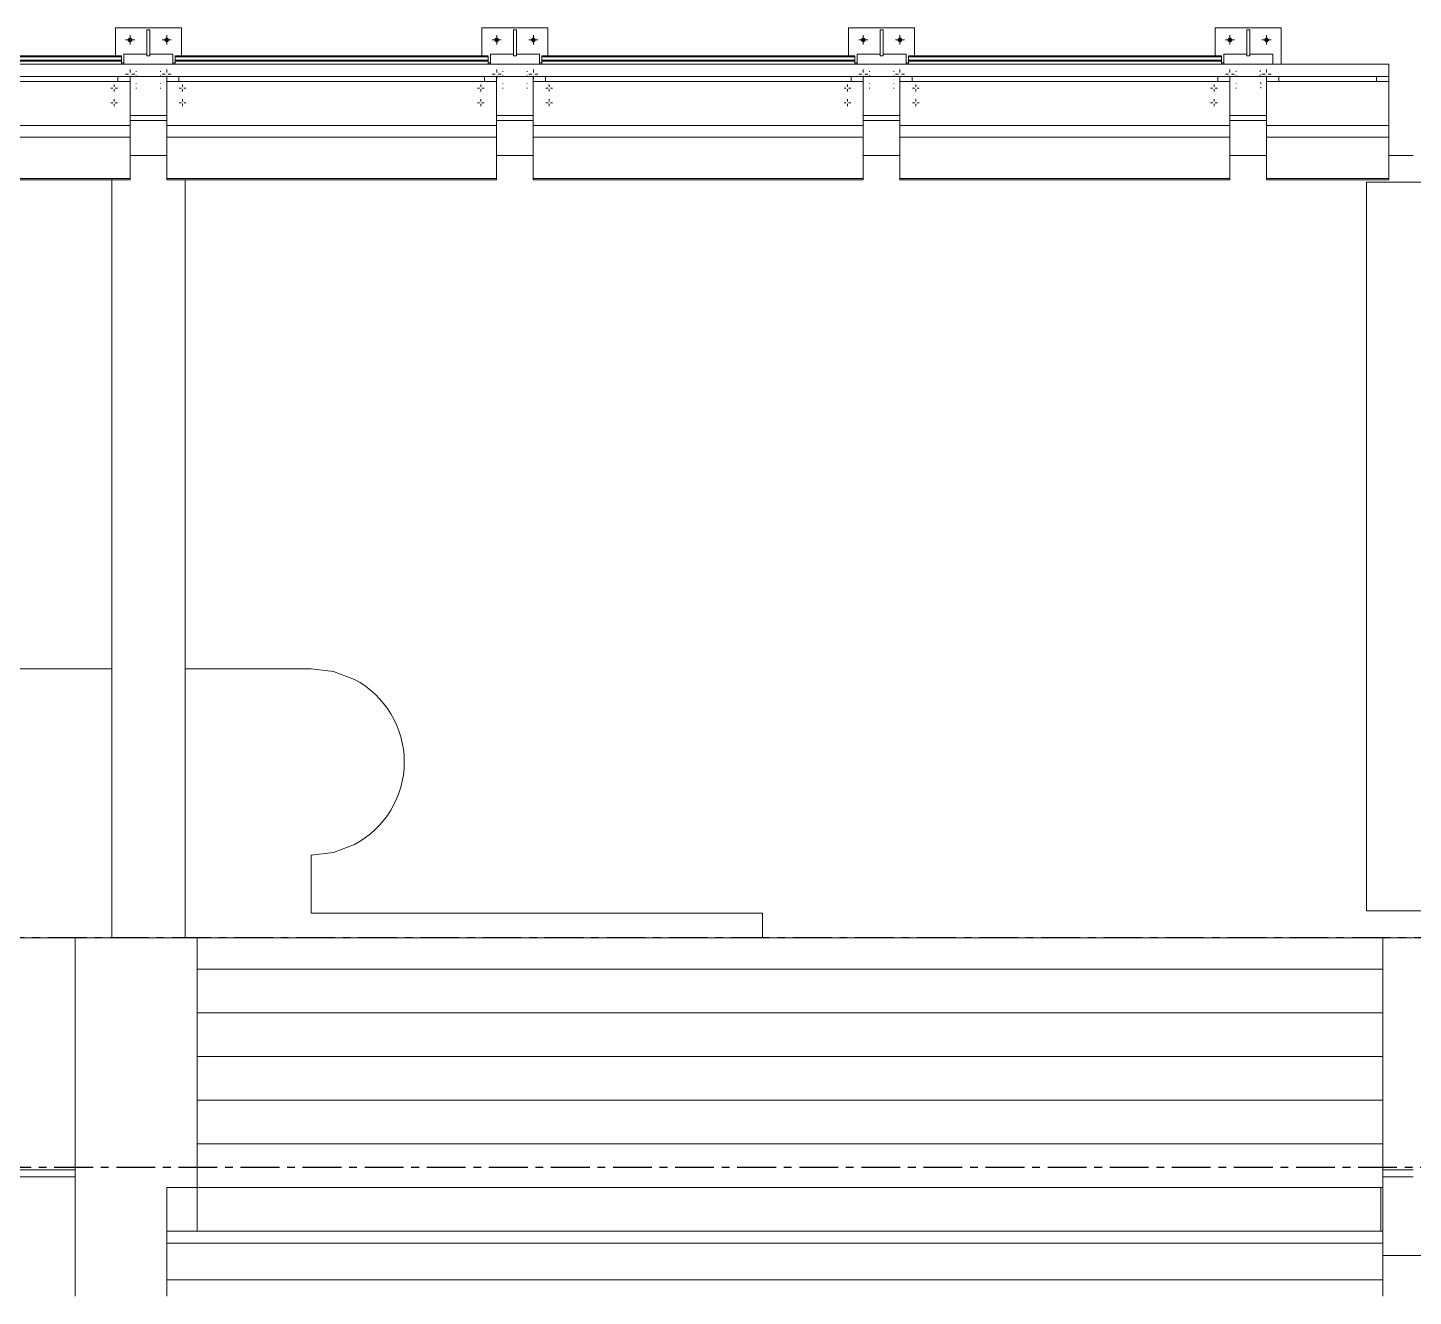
# Model space of a CAD drawing. Header units: millimetres. Extents: x 3774 to 718460, y -768339 to 192544.
# Drawn here: x 413980 to 419649, y -643494 to -638305 of the extents above; entities that cross this region are included whole.
import ezdxf

# ---------------------------------------------------------------- set-up
doc = ezdxf.new("R2010")
doc.units = ezdxf.units.MM
for name, pattern in [('CENTER', [50.8, 31.75, -6.35, 6.35, -6.35]), ('XKITLINE00', [0]), ('XKITLINE02', [4, 2, -2])]:
    doc.linetypes.add(name, pattern=pattern)
doc.layers.add('Bolt', color=7, linetype='Continuous', lineweight=0)
doc.layers.add('Part', color=7, linetype='Continuous', lineweight=0)

# ---------------------------------------------------------------- blocks, each defined once
blk = doc.blocks.new('*A6153497')
at = {"layer": 'Part', "color": 7, "linetype": 'XKITLINE00', "lineweight": 0}
for p, q in [((2274.539938, -148.540835), (2272.889458, -148.801645)), ((2274.539938, -148.540835), (2276.208618, -148.453581)), ((2276.208618, -148.453581), (2286.369525, -148.453581)), ((2288.769525, -148.453581), (2292.897454, -148.453581)), ((2292.897454, -148.453581), (2293.626889, -148.542149)), ((2294.313931, -148.802709), (2293.626889, -148.542149)), ((2272.889458, -148.801645), (2271.275179, -149.233164)), ((2271.275179, -149.233164), (2269.714708, -149.830688)), ((2268.225063, -150.587698), (2269.714708, -149.830688)), ((2264.769525, -152.582808), (2268.225063, -150.587698)), ((2256.679932, -157.253462), (2262.369525, -153.968485)), ((2292.897454, -154.549581), (2293.626889, -154.461012)), ((2292.897985, -156.454483), (2292.897454, -154.549581)), ((2293.626889, -154.461012), (2294.313931, -154.200452)), ((2307.665969, -156.453475), (2292.897985, -156.454483)), ((2307.665969, -157.253462), (2307.665969, -156.453475))]:
    blk.add_line(p, q, dxfattribs=at)
blk.add_arc((2292.897458, -151.501581), 3.048, 297.692252, 62.307748, dxfattribs=at)
blk = doc.blocks.new('*A6163498')
at = {"layer": 'Part', "color": 7, "linetype": 'XKITLINE00', "lineweight": 0}
for p, q in [((2179.680579, -157.253462), (2285.169525, -157.253462)), ((2327.969525, -157.253462), (2328.969518, -157.253462)), ((2327.969525, -167.653462), (2331.369513, -167.653462))]:
    blk.add_line(p, q, dxfattribs=at)
blk = doc.blocks.new('*A6173499')
at = {"layer": 'Part', "color": 7, "linetype": 'XKITLINE00', "lineweight": 0}
for p, q in [((2280.409525, -166.453462), (2280.409525, -164.853462)), ((2280.409525, -164.853462), (2285.169525, -164.853462)), ((2327.969525, -164.853462), (2328.969526, -164.853462)), ((2280.409525, -165.077462), (2285.169525, -165.077462)), ((2328.969526, -165.077462), (2327.969525, -165.077462))]:
    blk.add_line(p, q, dxfattribs=at)
blk = doc.blocks.new('*A6363518')
at = {"layer": 'Part', "color": 7, "linetype": 'XKITLINE00', "lineweight": 0}
for p, q in [((2328.169484, -128.668902), (2192.969406, -128.668902)), ((2328.169484, -128.668902), (2328.169484, -129.068902)), ((2328.169484, -129.068902), (2192.969406, -129.068902))]:
    blk.add_line(p, q, dxfattribs=at)
blk = doc.blocks.new('*A6373519')
at = {"layer": 'Part', "color": 7, "linetype": 'XKITLINE00', "lineweight": 0}
for p, q in [((2286.969484, -131.653462), (2288.169484, -131.653462)), ((2298.969484, -131.653462), (2300.169484, -131.653462)), ((2310.969484, -131.653462), (2312.169484, -131.653462)), ((2322.969484, -131.653462), (2324.169484, -131.653462)), ((2328.169484, -131.653462), (2328.969518, -131.653462))]:
    blk.add_line(p, q, dxfattribs=at)
blk = doc.blocks.new('*A6393521')
at = {"layer": 'Part', "color": 7, "linetype": 'XKITLINE00', "lineweight": 0}
for p, q in [((2276.169484, -131.053462), (2276.169484, -129.233462)), ((2286.969484, -129.233462), (2276.169484, -129.233462)), ((2286.969484, -132.405462), (2286.969484, -129.233462)), ((2276.169484, -130.67527), (2286.969484, -130.67527)), ((2276.169484, -131.053462), (2276.169484, -132.453462)), ((2286.969484, -131.053462), (2276.169484, -131.053462)), ((2276.169484, -132.405462), (2286.969484, -132.405462)), ((2286.969484, -132.405462), (2286.969484, -132.453462)), ((2286.969484, -132.453462), (2276.169484, -132.453462))]:
    blk.add_line(p, q, dxfattribs=at)
blk = doc.blocks.new('*A6413523')
at = {"layer": 'Part', "color": 7, "linetype": 'XKITLINE00', "lineweight": 0}
for p, q in [((2276.36952, -128.619931), (2276.44952, -128.619931)), ((2276.36952, -128.622652), (2276.44952, -128.622652)), ((2276.44952, -128.391525), (2276.44952, -128.535285)), ((2276.44952, -128.391525), (2286.68952, -128.391525)), ((2276.44952, -128.422926), (2286.68952, -128.422926)), ((2286.68952, -128.391525), (2286.68952, -128.535285)), ((2286.68952, -128.619931), (2286.76952, -128.619931)), ((2286.68952, -128.622652), (2286.76952, -128.622652))]:
    blk.add_line(p, q, dxfattribs=at)
blk = doc.blocks.new('*A6423524')
at = {"layer": 'Part', "color": 7, "linetype": 'XKITLINE00', "lineweight": 0}
for p, q in [((2276.44952, -128.668902), (2276.44952, -128.535285)), ((2276.44952, -128.535285), (2286.68952, -128.535285)), ((2276.44952, -128.566686), (2286.68952, -128.566686)), ((2286.68952, -128.535285), (2286.68952, -128.668902))]:
    blk.add_line(p, q, dxfattribs=at)
blk = doc.blocks.new('*A6463528')
at = {"layer": 'Part', "color": 7, "linetype": 'XKITLINE00', "lineweight": 0}
for p, q in [((2286.569484, -129.068902), (2276.569406, -129.068902)), ((2276.569406, -129.068902), (2276.569406, -129.233462)), ((2286.569484, -129.233462), (2286.569484, -129.068902))]:
    blk.add_line(p, q, dxfattribs=at)
blk = doc.blocks.new('*A13414223')
at = {"layer": 'Part', "color": 7, "linetype": 'XKITLINE00', "lineweight": 0}
for p, q in [((2298.76952, -128.344459), (2299.52152, -128.344459)), ((2298.76952, -128.668902), (2298.76952, -128.344459)), ((2299.61752, -128.344459), (2300.36952, -128.344459)), ((2300.36952, -128.668902), (2300.36952, -128.344459))]:
    blk.add_line(p, q, dxfattribs=at)
blk = doc.blocks.new('*A13424224')
at = {"layer": 'Part', "color": 7, "linetype": 'XKITLINE00', "lineweight": 0}
for p, q in [((2300.169484, -131.053462), (2300.169484, -129.233462)), ((2310.969484, -129.233462), (2300.169484, -129.233462)), ((2310.969484, -132.405462), (2310.969484, -129.233462)), ((2300.169484, -130.67527), (2310.969484, -130.67527)), ((2300.169484, -131.053462), (2300.169484, -132.453462)), ((2310.969484, -131.053462), (2300.169484, -131.053462)), ((2300.169484, -132.405462), (2310.969484, -132.405462)), ((2310.969484, -132.405462), (2310.969484, -132.453462)), ((2310.969484, -132.453462), (2300.169484, -132.453462))]:
    blk.add_line(p, q, dxfattribs=at)
blk = doc.blocks.new('*A13434225')
at = {"layer": 'Part', "color": 7, "linetype": 'XKITLINE00', "lineweight": 0}
for p, q in [((2288.169484, -131.053462), (2288.169484, -129.233462)), ((2298.969484, -129.233462), (2288.169484, -129.233462)), ((2298.969484, -132.405462), (2298.969484, -129.233462)), ((2288.169484, -130.67527), (2298.969484, -130.67527)), ((2288.169484, -131.053462), (2288.169484, -132.453462)), ((2298.969484, -131.053462), (2288.169484, -131.053462)), ((2288.169484, -132.405462), (2298.969484, -132.405462)), ((2298.969484, -132.405462), (2298.969484, -132.453462)), ((2298.969484, -132.453462), (2288.169484, -132.453462))]:
    blk.add_line(p, q, dxfattribs=at)
blk = doc.blocks.new('*A13444226')
at = {"layer": 'Part', "color": 7, "linetype": 'XKITLINE00', "lineweight": 0}
for p, q in [((2288.36952, -128.619931), (2288.44952, -128.619931)), ((2288.36952, -128.622652), (2288.44952, -128.622652)), ((2288.44952, -128.391525), (2288.44952, -128.535285)), ((2288.44952, -128.391525), (2298.68952, -128.391525)), ((2288.44952, -128.422926), (2298.68952, -128.422926)), ((2298.68952, -128.391525), (2298.68952, -128.535285)), ((2298.68952, -128.619931), (2298.76952, -128.619931)), ((2298.68952, -128.622652), (2298.76952, -128.622652))]:
    blk.add_line(p, q, dxfattribs=at)
blk = doc.blocks.new('*A13454227')
at = {"layer": 'Part', "color": 7, "linetype": 'XKITLINE00', "lineweight": 0}
for p, q in [((2300.36952, -128.619931), (2300.44952, -128.619931)), ((2300.36952, -128.622652), (2300.44952, -128.622652)), ((2300.44952, -128.391525), (2300.44952, -128.535285)), ((2300.44952, -128.391525), (2310.68952, -128.391525)), ((2300.44952, -128.422926), (2310.68952, -128.422926)), ((2310.68952, -128.391525), (2310.68952, -128.535285)), ((2310.68952, -128.619931), (2310.76952, -128.619931)), ((2310.68952, -128.622652), (2310.76952, -128.622652))]:
    blk.add_line(p, q, dxfattribs=at)
blk = doc.blocks.new('*A13464228')
at = {"layer": 'Part', "color": 7, "linetype": 'XKITLINE00', "lineweight": 0}
for p, q in [((2300.44952, -128.668902), (2300.44952, -128.535285)), ((2300.44952, -128.535285), (2310.68952, -128.535285)), ((2300.44952, -128.566686), (2310.68952, -128.566686)), ((2310.68952, -128.535285), (2310.68952, -128.668902))]:
    blk.add_line(p, q, dxfattribs=at)
blk = doc.blocks.new('*A13474229')
at = {"layer": 'Part', "color": 7, "linetype": 'XKITLINE00', "lineweight": 0}
for p, q in [((2288.44952, -128.668902), (2288.44952, -128.535285)), ((2288.44952, -128.535285), (2298.68952, -128.535285)), ((2288.44952, -128.566686), (2298.68952, -128.566686)), ((2298.68952, -128.535285), (2298.68952, -128.668902))]:
    blk.add_line(p, q, dxfattribs=at)
blk = doc.blocks.new('*A13514233')
at = {"layer": 'Part', "color": 7, "linetype": 'XKITLINE00', "lineweight": 0}
for p, q in [((2298.489552, -127.474849), (2300.649552, -127.474849)), ((2298.489552, -128.391525), (2298.489552, -127.474849)), ((2300.649552, -127.474849), (2300.649552, -128.391525)), ((2298.969484, -130.514849), (2300.169484, -130.514849))]:
    blk.add_line(p, q, dxfattribs=at)
blk = doc.blocks.new('*A13524234')
at = {"layer": 'Part', "color": 7, "linetype": 'XKITLINE00', "lineweight": 0}
for p, q in [((2299.61752, -127.544569), (2299.52152, -127.544569)), ((2299.52152, -128.395979), (2299.52152, -127.544569)), ((2299.61752, -128.395979), (2299.61752, -127.544569)), ((2299.61752, -128.395979), (2299.52152, -128.395979))]:
    blk.add_line(p, q, dxfattribs=at)
blk = doc.blocks.new('*A13534235')
at = {"layer": 'Part', "color": 7, "linetype": 'XKITLINE00', "lineweight": 0}
for p, q in [((2287.61752, -127.544569), (2287.52152, -127.544569)), ((2287.52152, -128.395979), (2287.52152, -127.544569)), ((2287.61752, -128.395979), (2287.61752, -127.544569)), ((2287.61752, -128.395979), (2287.52152, -128.395979))]:
    blk.add_line(p, q, dxfattribs=at)
blk = doc.blocks.new('*A13544236')
at = {"layer": 'Part', "color": 7, "linetype": 'XKITLINE00', "lineweight": 0}
for p, q in [((2286.489552, -127.474849), (2288.649552, -127.474849)), ((2286.489552, -128.391525), (2286.489552, -127.474849)), ((2288.649552, -127.474849), (2288.649552, -128.391525)), ((2286.969484, -130.514849), (2288.169484, -130.514849))]:
    blk.add_line(p, q, dxfattribs=at)
blk = doc.blocks.new('*A13554237')
at = {"layer": 'Part', "color": 7, "linetype": 'XKITLINE00', "lineweight": 0}
for p, q in [((2310.569484, -129.068902), (2300.569406, -129.068902)), ((2300.569406, -129.068902), (2300.569406, -129.233462)), ((2310.569484, -129.233462), (2310.569484, -129.068902))]:
    blk.add_line(p, q, dxfattribs=at)
blk = doc.blocks.new('*A13564238')
at = {"layer": 'Part', "color": 7, "linetype": 'XKITLINE00', "lineweight": 0}
for p, q in [((2298.569484, -129.068902), (2288.569406, -129.068902)), ((2288.569406, -129.068902), (2288.569406, -129.233462)), ((2298.569484, -129.233462), (2298.569484, -129.068902))]:
    blk.add_line(p, q, dxfattribs=at)
blk = doc.blocks.new('*A13574239')
at = {"layer": 'Part', "color": 7, "linetype": 'XKITLINE00', "lineweight": 0}
for p, q in [((2298.969484, -129.069203), (2300.169406, -129.069203)), ((2298.969484, -130.349203), (2300.169484, -130.349203))]:
    blk.add_line(p, q, dxfattribs=at)
blk = doc.blocks.new('*A13584240')
at = {"layer": 'Part', "color": 7, "linetype": 'XKITLINE00', "lineweight": 0}
for p, q in [((2300.569406, -129.068902), (2300.169406, -129.068902)), ((2300.169406, -129.068902), (2300.169406, -129.233462)), ((2300.569406, -129.233462), (2300.569406, -129.068902))]:
    blk.add_line(p, q, dxfattribs=at)
blk = doc.blocks.new('*A13594241')
at = {"layer": 'Part', "color": 7, "linetype": 'XKITLINE00', "lineweight": 0}
for p, q in [((2298.569484, -129.068902), (2298.969484, -129.068902)), ((2298.569484, -129.233462), (2298.569484, -129.068902)), ((2298.969484, -129.068902), (2298.969484, -129.233462))]:
    blk.add_line(p, q, dxfattribs=at)
blk = doc.blocks.new('*A13604242')
at = {"layer": 'Part', "color": 7, "linetype": 'XKITLINE00', "lineweight": 0}
for p, q in [((2286.969484, -129.069203), (2288.169406, -129.069203)), ((2286.969484, -130.349203), (2288.169484, -130.349203))]:
    blk.add_line(p, q, dxfattribs=at)
blk = doc.blocks.new('*A13614243')
at = {"layer": 'Part', "color": 7, "linetype": 'XKITLINE00', "lineweight": 0}
for p, q in [((2288.569406, -129.068902), (2288.169406, -129.068902)), ((2288.169406, -129.068902), (2288.169406, -129.233462)), ((2288.569406, -129.233462), (2288.569406, -129.068902))]:
    blk.add_line(p, q, dxfattribs=at)
blk = doc.blocks.new('*A13624244')
at = {"layer": 'Part', "color": 7, "linetype": 'XKITLINE00', "lineweight": 0}
for p, q in [((2286.569484, -129.068902), (2286.969484, -129.068902)), ((2286.569484, -129.233462), (2286.569484, -129.068902)), ((2286.969484, -129.068902), (2286.969484, -129.233462))]:
    blk.add_line(p, q, dxfattribs=at)
blk = doc.blocks.new('*A13734255')
at = {"layer": 'Bolt'}
for points in [[(2298.894, -127.867), (2298.895, -127.86), (2298.897, -127.853), (2298.899, -127.846), (2298.903, -127.839), (2298.906, -127.833), (2298.911, -127.827), (2298.916, -127.821), (2298.921, -127.816), (2298.927, -127.812), (2298.934, -127.808), (2298.94, -127.805), (2298.947, -127.802), (2298.955, -127.8), (2298.962, -127.799), (2298.97, -127.799), (2298.977, -127.799), (2298.984, -127.8), (2298.992, -127.802), (2298.999, -127.805), (2299.005, -127.808), (2299.012, -127.812), (2299.018, -127.816), (2299.023, -127.821), (2299.028, -127.827), (2299.033, -127.833), (2299.037, -127.839), (2299.04, -127.846), (2299.042, -127.853), (2299.044, -127.86), (2299.045, -127.867), (2299.046, -127.875), (2299.045, -127.882), (2299.044, -127.89), (2299.042, -127.897), (2299.04, -127.904), (2299.037, -127.911), (2299.033, -127.917), (2299.028, -127.923), (2299.023, -127.929), (2299.018, -127.934), (2299.012, -127.938), (2299.005, -127.942), (2298.999, -127.945), (2298.992, -127.948), (2298.984, -127.949), (2298.977, -127.95), (2298.97, -127.951), (2298.962, -127.95), (2298.955, -127.949), (2298.947, -127.948), (2298.94, -127.945), (2298.934, -127.942), (2298.927, -127.938), (2298.921, -127.934), (2298.916, -127.929), (2298.911, -127.923), (2298.906, -127.917), (2298.903, -127.911), (2298.899, -127.904), (2298.897, -127.897), (2298.895, -127.89), (2298.894, -127.882), (2298.894, -127.875)], [(2300.094, -127.867), (2300.095, -127.86), (2300.097, -127.853), (2300.099, -127.846), (2300.103, -127.839), (2300.106, -127.833), (2300.111, -127.827), (2300.116, -127.821), (2300.121, -127.816), (2300.127, -127.812), (2300.134, -127.808), (2300.14, -127.805), (2300.147, -127.802), (2300.155, -127.8), (2300.162, -127.799), (2300.17, -127.799), (2300.177, -127.799), (2300.184, -127.8), (2300.192, -127.802), (2300.199, -127.805), (2300.205, -127.808), (2300.212, -127.812), (2300.218, -127.816), (2300.223, -127.821), (2300.228, -127.827), (2300.233, -127.833), (2300.237, -127.839), (2300.24, -127.846), (2300.242, -127.853), (2300.244, -127.86), (2300.245, -127.867), (2300.246, -127.875), (2300.245, -127.882), (2300.244, -127.89), (2300.242, -127.897), (2300.24, -127.904), (2300.237, -127.911), (2300.233, -127.917), (2300.228, -127.923), (2300.223, -127.929), (2300.218, -127.934), (2300.212, -127.938), (2300.205, -127.942), (2300.199, -127.945), (2300.192, -127.948), (2300.184, -127.949), (2300.177, -127.95), (2300.17, -127.951), (2300.162, -127.95), (2300.155, -127.949), (2300.147, -127.948), (2300.14, -127.945), (2300.134, -127.942), (2300.127, -127.938), (2300.121, -127.934), (2300.116, -127.929), (2300.111, -127.923), (2300.106, -127.917), (2300.103, -127.911), (2300.099, -127.904), (2300.097, -127.897), (2300.095, -127.89), (2300.094, -127.882), (2300.094, -127.875)]]:
    blk.add_hatch(color=7, dxfattribs=at).paths.add_polyline_path(points, flags=17)
at = {"layer": 'Bolt', "color": 7, "linetype": 'XKITLINE00', "lineweight": 0}
for p, q in [((2298.818, -127.875), (2299.122, -127.875)), ((2298.97, -128.027), (2298.97, -127.723)), ((2300.018, -127.875), (2300.322, -127.875)), ((2300.17, -128.027), (2300.17, -127.723)), ((2298.818, -128.995), (2298.919, -128.995)), ((2298.97, -128.843), (2298.97, -128.944)), ((2298.97, -129.147), (2298.97, -129.046)), ((2299.122, -128.995), (2299.02, -128.995)), ((2300.018, -128.995), (2300.119, -128.995)), ((2300.17, -128.843), (2300.17, -128.944)), ((2300.17, -129.147), (2300.17, -129.046)), ((2300.322, -128.995), (2300.22, -128.995))]:
    blk.add_line(p, q, dxfattribs=at)
blk = doc.blocks.new('*A13744256')
at = {"layer": 'Bolt', "color": 7, "linetype": 'XKITLINE02', "lineweight": 0}
for p, q in [((2299.16952, -128.896369), (2299.16952, -128.916299)), ((2299.16952, -129.295829), (2299.16952, -129.315758))]:
    blk.add_line(p, q, dxfattribs=at)
blk = doc.blocks.new('*A13754257')
at = {"layer": 'Bolt', "color": 7, "linetype": 'XKITLINE02', "lineweight": 0}
for p, q in [((2299.96953, -128.896369), (2299.96953, -128.916299)), ((2299.96953, -129.295829), (2299.96953, -129.315758))]:
    blk.add_line(p, q, dxfattribs=at)
blk = doc.blocks.new('*A13784260')
at = {"layer": 'Bolt', "color": 7, "linetype": 'XKITLINE02', "lineweight": 0}
for p, q in [((2299.16952, -129.040129), (2299.16952, -129.060059)), ((2299.16952, -129.439589), (2299.16952, -129.459518))]:
    blk.add_line(p, q, dxfattribs=at)
blk = doc.blocks.new('*A13794261')
at = {"layer": 'Bolt', "color": 7, "linetype": 'XKITLINE02', "lineweight": 0}
for p, q in [((2299.96953, -129.040129), (2299.96953, -129.060059)), ((2299.96953, -129.439589), (2299.96953, -129.459518))]:
    blk.add_line(p, q, dxfattribs=at)
blk = doc.blocks.new('*A13804262')
at = {"layer": 'Bolt', "color": 7, "linetype": 'XKITLINE02', "lineweight": 0}
for p, q in [((2287.16952, -128.896369), (2287.16952, -128.916299)), ((2287.16952, -129.295829), (2287.16952, -129.315758))]:
    blk.add_line(p, q, dxfattribs=at)
blk = doc.blocks.new('*A13814263')
at = {"layer": 'Bolt', "color": 7, "linetype": 'XKITLINE02', "lineweight": 0}
for p, q in [((2287.96953, -128.896369), (2287.96953, -128.916299)), ((2287.96953, -129.295829), (2287.96953, -129.315758))]:
    blk.add_line(p, q, dxfattribs=at)
blk = doc.blocks.new('*A13824264')
at = {"layer": 'Bolt'}
for points in [[(2286.894, -127.867), (2286.895, -127.86), (2286.897, -127.853), (2286.899, -127.846), (2286.903, -127.839), (2286.906, -127.833), (2286.911, -127.827), (2286.916, -127.821), (2286.921, -127.816), (2286.927, -127.812), (2286.934, -127.808), (2286.94, -127.805), (2286.947, -127.802), (2286.955, -127.8), (2286.962, -127.799), (2286.97, -127.799), (2286.977, -127.799), (2286.984, -127.8), (2286.992, -127.802), (2286.999, -127.805), (2287.005, -127.808), (2287.012, -127.812), (2287.018, -127.816), (2287.023, -127.821), (2287.028, -127.827), (2287.033, -127.833), (2287.037, -127.839), (2287.04, -127.846), (2287.042, -127.853), (2287.044, -127.86), (2287.045, -127.867), (2287.046, -127.875), (2287.045, -127.882), (2287.044, -127.89), (2287.042, -127.897), (2287.04, -127.904), (2287.037, -127.911), (2287.033, -127.917), (2287.028, -127.923), (2287.023, -127.929), (2287.018, -127.934), (2287.012, -127.938), (2287.005, -127.942), (2286.999, -127.945), (2286.992, -127.948), (2286.984, -127.949), (2286.977, -127.95), (2286.97, -127.951), (2286.962, -127.95), (2286.955, -127.949), (2286.947, -127.948), (2286.94, -127.945), (2286.934, -127.942), (2286.927, -127.938), (2286.921, -127.934), (2286.916, -127.929), (2286.911, -127.923), (2286.906, -127.917), (2286.903, -127.911), (2286.899, -127.904), (2286.897, -127.897), (2286.895, -127.89), (2286.894, -127.882), (2286.894, -127.875)], [(2288.094, -127.867), (2288.095, -127.86), (2288.097, -127.853), (2288.099, -127.846), (2288.103, -127.839), (2288.106, -127.833), (2288.111, -127.827), (2288.116, -127.821), (2288.121, -127.816), (2288.127, -127.812), (2288.134, -127.808), (2288.14, -127.805), (2288.147, -127.802), (2288.155, -127.8), (2288.162, -127.799), (2288.17, -127.799), (2288.177, -127.799), (2288.184, -127.8), (2288.192, -127.802), (2288.199, -127.805), (2288.205, -127.808), (2288.212, -127.812), (2288.218, -127.816), (2288.223, -127.821), (2288.228, -127.827), (2288.233, -127.833), (2288.237, -127.839), (2288.24, -127.846), (2288.242, -127.853), (2288.244, -127.86), (2288.245, -127.867), (2288.246, -127.875), (2288.245, -127.882), (2288.244, -127.89), (2288.242, -127.897), (2288.24, -127.904), (2288.237, -127.911), (2288.233, -127.917), (2288.228, -127.923), (2288.223, -127.929), (2288.218, -127.934), (2288.212, -127.938), (2288.205, -127.942), (2288.199, -127.945), (2288.192, -127.948), (2288.184, -127.949), (2288.177, -127.95), (2288.17, -127.951), (2288.162, -127.95), (2288.155, -127.949), (2288.147, -127.948), (2288.14, -127.945), (2288.134, -127.942), (2288.127, -127.938), (2288.121, -127.934), (2288.116, -127.929), (2288.111, -127.923), (2288.106, -127.917), (2288.103, -127.911), (2288.099, -127.904), (2288.097, -127.897), (2288.095, -127.89), (2288.094, -127.882), (2288.094, -127.875)]]:
    blk.add_hatch(color=7, dxfattribs=at).paths.add_polyline_path(points, flags=17)
at = {"layer": 'Bolt', "color": 7, "linetype": 'XKITLINE00', "lineweight": 0}
for p, q in [((2286.818, -127.875), (2287.122, -127.875)), ((2286.97, -128.027), (2286.97, -127.723)), ((2288.018, -127.875), (2288.322, -127.875)), ((2288.17, -128.027), (2288.17, -127.723)), ((2286.818, -128.995), (2286.919, -128.995)), ((2286.97, -128.843), (2286.97, -128.944)), ((2286.97, -129.147), (2286.97, -129.046)), ((2287.122, -128.995), (2287.02, -128.995)), ((2288.018, -128.995), (2288.119, -128.995)), ((2288.17, -128.843), (2288.17, -128.944)), ((2288.17, -129.147), (2288.17, -129.046)), ((2288.322, -128.995), (2288.22, -128.995))]:
    blk.add_line(p, q, dxfattribs=at)
blk = doc.blocks.new('*A13834265')
at = {"layer": 'Bolt', "color": 7, "linetype": 'XKITLINE02', "lineweight": 0}
for p, q in [((2287.16952, -129.040129), (2287.16952, -129.060059)), ((2287.16952, -129.439589), (2287.16952, -129.459518))]:
    blk.add_line(p, q, dxfattribs=at)
blk = doc.blocks.new('*A13844266')
at = {"layer": 'Bolt', "color": 7, "linetype": 'XKITLINE02', "lineweight": 0}
for p, q in [((2287.96953, -129.040129), (2287.96953, -129.060059)), ((2287.96953, -129.439589), (2287.96953, -129.459518))]:
    blk.add_line(p, q, dxfattribs=at)
blk = doc.blocks.new('*A13864268')
at = {"layer": 'Bolt', "color": 7, "linetype": 'XKITLINE00', "lineweight": 0}
for p, q in [((2300.57752, -129.449286), (2300.652112, -129.449286)), ((2300.68952, -129.337286), (2300.68952, -129.411878)), ((2300.68952, -129.561286), (2300.68952, -129.486694)), ((2300.80152, -129.449286), (2300.726928, -129.449286)), ((2300.57752, -129.929286), (2300.652112, -129.929286)), ((2300.68952, -129.817286), (2300.68952, -129.891878)), ((2300.68952, -130.041286), (2300.68952, -129.966694)), ((2300.80152, -129.929286), (2300.726928, -129.929286))]:
    blk.add_line(p, q, dxfattribs=at)
blk = doc.blocks.new('*A13874269')
at = {"layer": 'Bolt', "color": 7, "linetype": 'XKITLINE00', "lineweight": 0}
for p, q in [((2298.33752, -129.449286), (2298.412112, -129.449286)), ((2298.44952, -129.337286), (2298.44952, -129.411878)), ((2298.44952, -129.561286), (2298.44952, -129.486694)), ((2298.56152, -129.449286), (2298.486928, -129.449286)), ((2298.33752, -129.929286), (2298.412112, -129.929286)), ((2298.44952, -129.817286), (2298.44952, -129.891878)), ((2298.44952, -130.041286), (2298.44952, -129.966694)), ((2298.56152, -129.929286), (2298.486928, -129.929286))]:
    blk.add_line(p, q, dxfattribs=at)
blk = doc.blocks.new('*A13884270')
at = {"layer": 'Bolt', "color": 7, "linetype": 'XKITLINE00', "lineweight": 0}
for p, q in [((2288.57752, -129.449286), (2288.652112, -129.449286)), ((2288.68952, -129.337286), (2288.68952, -129.411878)), ((2288.68952, -129.561286), (2288.68952, -129.486694)), ((2288.80152, -129.449286), (2288.726928, -129.449286)), ((2288.57752, -129.929286), (2288.652112, -129.929286)), ((2288.68952, -129.817286), (2288.68952, -129.891878)), ((2288.68952, -130.041286), (2288.68952, -129.966694)), ((2288.80152, -129.929286), (2288.726928, -129.929286))]:
    blk.add_line(p, q, dxfattribs=at)
blk = doc.blocks.new('*A13894271')
at = {"layer": 'Bolt', "color": 7, "linetype": 'XKITLINE00', "lineweight": 0}
for p, q in [((2286.33752, -129.449286), (2286.412112, -129.449286)), ((2286.44952, -129.337286), (2286.44952, -129.411878)), ((2286.44952, -129.561286), (2286.44952, -129.486694)), ((2286.56152, -129.449286), (2286.486928, -129.449286)), ((2286.33752, -129.929286), (2286.412112, -129.929286)), ((2286.44952, -129.817286), (2286.44952, -129.891878)), ((2286.44952, -130.041286), (2286.44952, -129.966694)), ((2286.56152, -129.929286), (2286.486928, -129.929286))]:
    blk.add_line(p, q, dxfattribs=at)
blk = doc.blocks.new('*A13934275')
at = {"layer": 'Part', "color": 7, "linetype": 'XKITLINE00', "lineweight": 0}
for p, q in [((2339.279433, -132.533462), (2327.439433, -132.533462)), ((2327.439433, -132.533462), (2327.439433, -156.373462)), ((2339.279433, -132.533462), (2339.279433, -156.373462)), ((2339.279433, -156.373462), (2327.439433, -156.373462))]:
    blk.add_line(p, q, dxfattribs=at)
blk = doc.blocks.new('*A13964278')
at = {"layer": 'Part', "color": 7, "linetype": 'XKITLINE00', "lineweight": 0}
for p, q in [((2312.44952, -128.668902), (2312.44952, -128.535285)), ((2312.44952, -128.535285), (2322.68952, -128.535285)), ((2312.44952, -128.566686), (2322.68952, -128.566686)), ((2322.68952, -128.535285), (2322.68952, -128.668902))]:
    blk.add_line(p, q, dxfattribs=at)
blk = doc.blocks.new('*A14004282')
at = {"layer": 'Part', "color": 7, "linetype": 'XKITLINE00', "lineweight": 0}
for p, q in [((2310.489552, -127.474849), (2312.649552, -127.474849)), ((2310.489552, -128.391525), (2310.489552, -127.474849)), ((2312.649552, -127.474849), (2312.649552, -128.391525)), ((2310.969484, -130.514849), (2312.169484, -130.514849))]:
    blk.add_line(p, q, dxfattribs=at)
blk = doc.blocks.new('*A14014283')
at = {"layer": 'Part', "color": 7, "linetype": 'XKITLINE00', "lineweight": 0}
for p, q in [((2311.61752, -127.544569), (2311.52152, -127.544569)), ((2311.52152, -128.395979), (2311.52152, -127.544569)), ((2311.61752, -128.395979), (2311.61752, -127.544569)), ((2311.61752, -128.395979), (2311.52152, -128.395979))]:
    blk.add_line(p, q, dxfattribs=at)
blk = doc.blocks.new('*A14024284')
at = {"layer": 'Part', "color": 7, "linetype": 'XKITLINE00', "lineweight": 0}
for p, q in [((2324.169484, -131.053462), (2324.169484, -129.233462)), ((2328.169484, -129.233462), (2324.169484, -129.233462)), ((2328.169484, -132.405462), (2328.169484, -129.233462)), ((2324.169484, -130.67527), (2328.169484, -130.67527)), ((2324.169484, -131.053462), (2324.169484, -132.453462)), ((2328.169484, -131.053462), (2324.169484, -131.053462)), ((2324.169484, -132.405462), (2328.169484, -132.405462)), ((2328.169484, -132.405462), (2328.169484, -132.453462)), ((2328.169484, -132.453462), (2324.169484, -132.453462))]:
    blk.add_line(p, q, dxfattribs=at)
blk = doc.blocks.new('*A14084290')
at = {"layer": 'Part', "color": 7, "linetype": 'XKITLINE00', "lineweight": 0}
for p, q in [((2327.769484, -129.068902), (2328.169484, -129.068902)), ((2327.769484, -129.233462), (2327.769484, -129.068902)), ((2328.169484, -129.068902), (2328.169484, -129.233462))]:
    blk.add_line(p, q, dxfattribs=at)
blk = doc.blocks.new('*A14094291')
at = {"layer": 'Part', "color": 7, "linetype": 'XKITLINE00', "lineweight": 0}
for p, q in [((2328.169484, -129.068902), (2324.569406, -129.068902)), ((2324.569406, -129.068902), (2324.569406, -129.233462)), ((2328.169484, -129.233462), (2328.169484, -129.068902))]:
    blk.add_line(p, q, dxfattribs=at)
blk = doc.blocks.new('*A14104292')
at = {"layer": 'Part', "color": 7, "linetype": 'XKITLINE00', "lineweight": 0}
for p, q in [((2324.569406, -129.068902), (2324.169406, -129.068902)), ((2324.169406, -129.068902), (2324.169406, -129.233462)), ((2324.569406, -129.233462), (2324.569406, -129.068902))]:
    blk.add_line(p, q, dxfattribs=at)
blk = doc.blocks.new('*A14114293')
at = {"layer": 'Part', "color": 7, "linetype": 'XKITLINE00', "lineweight": 0}
for p, q in [((2322.969484, -129.069203), (2324.169406, -129.069203)), ((2322.969484, -130.349203), (2324.169484, -130.349203))]:
    blk.add_line(p, q, dxfattribs=at)
blk = doc.blocks.new('*A14124294')
at = {"layer": 'Part', "color": 7, "linetype": 'XKITLINE00', "lineweight": 0}
for p, q in [((2322.569484, -129.068902), (2322.969484, -129.068902)), ((2322.569484, -129.233462), (2322.569484, -129.068902)), ((2322.969484, -129.068902), (2322.969484, -129.233462))]:
    blk.add_line(p, q, dxfattribs=at)
blk = doc.blocks.new('*A14134295')
at = {"layer": 'Part', "color": 7, "linetype": 'XKITLINE00', "lineweight": 0}
for p, q in [((2322.569484, -129.068902), (2312.569406, -129.068902)), ((2312.569406, -129.068902), (2312.569406, -129.233462)), ((2322.569484, -129.233462), (2322.569484, -129.068902))]:
    blk.add_line(p, q, dxfattribs=at)
blk = doc.blocks.new('*A14144296')
at = {"layer": 'Part', "color": 7, "linetype": 'XKITLINE00', "lineweight": 0}
for p, q in [((2310.969484, -129.069203), (2312.169406, -129.069203)), ((2310.969484, -130.349203), (2312.169484, -130.349203))]:
    blk.add_line(p, q, dxfattribs=at)
blk = doc.blocks.new('*A14154297')
at = {"layer": 'Part', "color": 7, "linetype": 'XKITLINE00', "lineweight": 0}
for p, q in [((2312.569406, -129.068902), (2312.169406, -129.068902)), ((2312.169406, -129.068902), (2312.169406, -129.233462)), ((2312.569406, -129.233462), (2312.569406, -129.068902))]:
    blk.add_line(p, q, dxfattribs=at)
blk = doc.blocks.new('*A14164298')
at = {"layer": 'Part', "color": 7, "linetype": 'XKITLINE00', "lineweight": 0}
for p, q in [((2310.569484, -129.068902), (2310.969484, -129.068902)), ((2310.569484, -129.233462), (2310.569484, -129.068902)), ((2310.969484, -129.068902), (2310.969484, -129.233462))]:
    blk.add_line(p, q, dxfattribs=at)
blk = doc.blocks.new('*A14234305')
at = {"layer": 'Part', "color": 7, "linetype": 'XKITLINE00', "lineweight": 0}
for p, q in [((2286.369525, -157.253462), (2286.369525, -132.453462)), ((2288.769525, -157.253462), (2288.769525, -132.453462))]:
    blk.add_line(p, q, dxfattribs=at)
blk = doc.blocks.new('*A14244306')
at = {"layer": 'Part', "color": 7, "linetype": 'XKITLINE00', "lineweight": 0}
for p, q in [((2286.76952, -128.344459), (2287.52152, -128.344459)), ((2286.76952, -128.668902), (2286.76952, -128.344459)), ((2287.61752, -128.344459), (2288.36952, -128.344459)), ((2288.36952, -128.668902), (2288.36952, -128.344459))]:
    blk.add_line(p, q, dxfattribs=at)
blk = doc.blocks.new('*A14274309')
at = {"layer": 'Bolt', "color": 7, "linetype": 'XKITLINE02', "lineweight": 0}
for p, q in [((2311.96953, -128.896369), (2311.96953, -128.916299)), ((2311.96953, -129.295829), (2311.96953, -129.315758))]:
    blk.add_line(p, q, dxfattribs=at)
blk = doc.blocks.new('*A14284310')
at = {"layer": 'Bolt', "color": 7, "linetype": 'XKITLINE02', "lineweight": 0}
for p, q in [((2311.16952, -128.896369), (2311.16952, -128.916299)), ((2311.16952, -129.295829), (2311.16952, -129.315758))]:
    blk.add_line(p, q, dxfattribs=at)
blk = doc.blocks.new('*A14294311')
at = {"layer": 'Bolt'}
for points in [[(2310.894, -127.867), (2310.895, -127.86), (2310.897, -127.853), (2310.899, -127.846), (2310.903, -127.839), (2310.906, -127.833), (2310.911, -127.827), (2310.916, -127.821), (2310.921, -127.816), (2310.927, -127.812), (2310.934, -127.808), (2310.94, -127.805), (2310.947, -127.802), (2310.955, -127.8), (2310.962, -127.799), (2310.97, -127.799), (2310.977, -127.799), (2310.984, -127.8), (2310.992, -127.802), (2310.999, -127.805), (2311.005, -127.808), (2311.012, -127.812), (2311.018, -127.816), (2311.023, -127.821), (2311.028, -127.827), (2311.033, -127.833), (2311.037, -127.839), (2311.04, -127.846), (2311.042, -127.853), (2311.044, -127.86), (2311.045, -127.867), (2311.046, -127.875), (2311.045, -127.882), (2311.044, -127.89), (2311.042, -127.897), (2311.04, -127.904), (2311.037, -127.911), (2311.033, -127.917), (2311.028, -127.923), (2311.023, -127.929), (2311.018, -127.934), (2311.012, -127.938), (2311.005, -127.942), (2310.999, -127.945), (2310.992, -127.948), (2310.984, -127.949), (2310.977, -127.95), (2310.97, -127.951), (2310.962, -127.95), (2310.955, -127.949), (2310.947, -127.948), (2310.94, -127.945), (2310.934, -127.942), (2310.927, -127.938), (2310.921, -127.934), (2310.916, -127.929), (2310.911, -127.923), (2310.906, -127.917), (2310.903, -127.911), (2310.899, -127.904), (2310.897, -127.897), (2310.895, -127.89), (2310.894, -127.882), (2310.894, -127.875)], [(2312.094, -127.867), (2312.095, -127.86), (2312.097, -127.853), (2312.099, -127.846), (2312.103, -127.839), (2312.106, -127.833), (2312.111, -127.827), (2312.116, -127.821), (2312.121, -127.816), (2312.127, -127.812), (2312.134, -127.808), (2312.14, -127.805), (2312.147, -127.802), (2312.155, -127.8), (2312.162, -127.799), (2312.17, -127.799), (2312.177, -127.799), (2312.184, -127.8), (2312.192, -127.802), (2312.199, -127.805), (2312.205, -127.808), (2312.212, -127.812), (2312.218, -127.816), (2312.223, -127.821), (2312.228, -127.827), (2312.233, -127.833), (2312.237, -127.839), (2312.24, -127.846), (2312.242, -127.853), (2312.244, -127.86), (2312.245, -127.867), (2312.246, -127.875), (2312.245, -127.882), (2312.244, -127.89), (2312.242, -127.897), (2312.24, -127.904), (2312.237, -127.911), (2312.233, -127.917), (2312.228, -127.923), (2312.223, -127.929), (2312.218, -127.934), (2312.212, -127.938), (2312.205, -127.942), (2312.199, -127.945), (2312.192, -127.948), (2312.184, -127.949), (2312.177, -127.95), (2312.17, -127.951), (2312.162, -127.95), (2312.155, -127.949), (2312.147, -127.948), (2312.14, -127.945), (2312.134, -127.942), (2312.127, -127.938), (2312.121, -127.934), (2312.116, -127.929), (2312.111, -127.923), (2312.106, -127.917), (2312.103, -127.911), (2312.099, -127.904), (2312.097, -127.897), (2312.095, -127.89), (2312.094, -127.882), (2312.094, -127.875)]]:
    blk.add_hatch(color=7, dxfattribs=at).paths.add_polyline_path(points, flags=17)
at = {"layer": 'Bolt', "color": 7, "linetype": 'XKITLINE00', "lineweight": 0}
for p, q in [((2310.818, -127.875), (2311.122, -127.875)), ((2310.97, -128.027), (2310.97, -127.723)), ((2312.018, -127.875), (2312.322, -127.875)), ((2312.17, -128.027), (2312.17, -127.723)), ((2310.818, -128.995), (2310.919, -128.995)), ((2310.97, -128.843), (2310.97, -128.944)), ((2310.97, -129.147), (2310.97, -129.046)), ((2311.122, -128.995), (2311.02, -128.995)), ((2312.018, -128.995), (2312.119, -128.995)), ((2312.17, -128.843), (2312.17, -128.944)), ((2312.17, -129.147), (2312.17, -129.046)), ((2312.322, -128.995), (2312.22, -128.995))]:
    blk.add_line(p, q, dxfattribs=at)
blk = doc.blocks.new('*A14304312')
at = {"layer": 'Bolt', "color": 7, "linetype": 'XKITLINE02', "lineweight": 0}
for p, q in [((2311.16952, -129.040129), (2311.16952, -129.060059)), ((2311.16952, -129.439589), (2311.16952, -129.459518))]:
    blk.add_line(p, q, dxfattribs=at)
blk = doc.blocks.new('*A14314313')
at = {"layer": 'Bolt', "color": 7, "linetype": 'XKITLINE02', "lineweight": 0}
for p, q in [((2311.96953, -129.040129), (2311.96953, -129.060059)), ((2311.96953, -129.439589), (2311.96953, -129.459518))]:
    blk.add_line(p, q, dxfattribs=at)
blk = doc.blocks.new('*A14374319')
at = {"layer": 'Bolt', "color": 7, "linetype": 'XKITLINE00', "lineweight": 0}
for p, q in [((2322.33752, -129.449286), (2322.412112, -129.449286)), ((2322.44952, -129.337286), (2322.44952, -129.411878)), ((2322.44952, -129.561286), (2322.44952, -129.486694)), ((2322.56152, -129.449286), (2322.486928, -129.449286)), ((2322.33752, -129.929286), (2322.412112, -129.929286)), ((2322.44952, -129.817286), (2322.44952, -129.891878)), ((2322.44952, -130.041286), (2322.44952, -129.966694)), ((2322.56152, -129.929286), (2322.486928, -129.929286))]:
    blk.add_line(p, q, dxfattribs=at)
blk = doc.blocks.new('*A14394321')
at = {"layer": 'Bolt', "color": 7, "linetype": 'XKITLINE00', "lineweight": 0}
for p, q in [((2312.57752, -129.449286), (2312.652112, -129.449286)), ((2312.68952, -129.337286), (2312.68952, -129.411878)), ((2312.68952, -129.561286), (2312.68952, -129.486694)), ((2312.80152, -129.449286), (2312.726928, -129.449286)), ((2312.57752, -129.929286), (2312.652112, -129.929286)), ((2312.68952, -129.817286), (2312.68952, -129.891878)), ((2312.68952, -130.041286), (2312.68952, -129.966694)), ((2312.80152, -129.929286), (2312.726928, -129.929286))]:
    blk.add_line(p, q, dxfattribs=at)
blk = doc.blocks.new('*A14404322')
at = {"layer": 'Bolt', "color": 7, "linetype": 'XKITLINE00', "lineweight": 0}
for p, q in [((2310.33752, -129.449286), (2310.412112, -129.449286)), ((2310.44952, -129.337286), (2310.44952, -129.411878)), ((2310.44952, -129.561286), (2310.44952, -129.486694)), ((2310.56152, -129.449286), (2310.486928, -129.449286)), ((2310.33752, -129.929286), (2310.412112, -129.929286)), ((2310.44952, -129.817286), (2310.44952, -129.891878)), ((2310.44952, -130.041286), (2310.44952, -129.966694)), ((2310.56152, -129.929286), (2310.486928, -129.929286))]:
    blk.add_line(p, q, dxfattribs=at)
blk = doc.blocks.new('*A14464328')
at = {"layer": 'Part', "color": 7, "linetype": 'XKITLINE00', "lineweight": 0}
for p, q in [((2288.169525, -165.424891), (2327.906239, -165.424891)), ((2288.169525, -166.853462), (2288.169525, -165.424891)), ((2327.906239, -165.424891), (2327.906239, -166.853462))]:
    blk.add_line(p, q, dxfattribs=at)
blk = doc.blocks.new('*A14474329')
at = {"layer": 'Part', "color": 7, "linetype": 'XKITLINE00', "lineweight": 0}
for p, q in [((2288.169525, -165.424891), (2327.906239, -165.424891)), ((2288.169525, -166.853462), (2288.169525, -165.424891)), ((2327.906239, -165.424891), (2327.906239, -166.853462))]:
    blk.add_line(p, q, dxfattribs=at)
blk = doc.blocks.new('*A14484330')
at = {"layer": 'Part', "color": 7, "linetype": 'XKITLINE00', "lineweight": 0}
for p, q in [((2288.169525, -166.853462), (2327.969525, -166.853462)), ((2288.169525, -167.253462), (2288.169525, -166.853462)), ((2327.969525, -166.853462), (2327.969525, -167.253462))]:
    blk.add_line(p, q, dxfattribs=at)
blk = doc.blocks.new('*A14494331')
at = {"layer": 'Part', "color": 7, "linetype": 'XKITLINE00', "lineweight": 0}
for p, q in [((2327.969525, -167.253462), (2288.169525, -167.253462)), ((2288.169525, -167.253462), (2288.169525, -168.988744)), ((2327.969525, -167.253462), (2327.969525, -168.988744)), ((2288.169525, -168.453462), (2327.969525, -168.453462))]:
    blk.add_line(p, q, dxfattribs=at)
blk = doc.blocks.new('*A14504332')
at = {"layer": 'Part', "color": 7, "linetype": 'XKITLINE00', "lineweight": 0}
for p, q in [((2289.169525, -157.253462), (2285.169525, -157.253462)), ((2285.169525, -157.253462), (2285.169525, -168.988744)), ((2289.169525, -166.853462), (2289.169525, -157.253462))]:
    blk.add_line(p, q, dxfattribs=at)
blk = doc.blocks.new('*A14514333')
at = {"layer": 'Part', "color": 7, "linetype": 'XKITLINE00', "lineweight": 0}
for p, q in [((2289.169525, -157.253462), (2327.969525, -157.253462)), ((2327.969525, -157.253462), (2327.969525, -158.282068)), ((2289.169525, -158.282068), (2327.969525, -158.282068)), ((2327.969525, -158.282068), (2327.969525, -159.710628)), ((2289.169525, -159.710628), (2327.969525, -159.710628)), ((2327.969525, -159.710628), (2327.969525, -161.139188)), ((2289.169525, -161.139188), (2327.969525, -161.139188)), ((2327.969525, -161.139188), (2327.969525, -162.567748)), ((2289.169525, -162.567748), (2327.969525, -162.567748)), ((2327.969525, -162.567748), (2327.969525, -163.99632)), ((2289.169525, -163.99632), (2327.969525, -163.99632)), ((2327.969525, -165.424891), (2327.969525, -163.99632)), ((2289.169525, -166.853462), (2289.169525, -165.424891)), ((2289.169525, -165.424891), (2327.969525, -165.424891)), ((2327.969525, -165.424891), (2327.969525, -166.853462))]:
    blk.add_line(p, q, dxfattribs=at)
blk = doc.blocks.new('*A14684350')
at = {"layer": 'Part', "color": 7, "linetype": 'XKITLINE00', "lineweight": 0}
for p, q in [((2310.76952, -128.344459), (2311.52152, -128.344459)), ((2310.76952, -128.668902), (2310.76952, -128.344459)), ((2311.61752, -128.344459), (2312.36952, -128.344459)), ((2312.36952, -128.668902), (2312.36952, -128.344459))]:
    blk.add_line(p, q, dxfattribs=at)
blk = doc.blocks.new('*A14694351')
at = {"layer": 'Part', "color": 7, "linetype": 'XKITLINE00', "lineweight": 0}
for p, q in [((2322.76952, -128.344459), (2323.52152, -128.344459)), ((2322.76952, -128.668902), (2322.76952, -128.344459)), ((2323.61752, -128.344459), (2324.36952, -128.344459)), ((2324.36952, -128.668902), (2324.36952, -128.344459))]:
    blk.add_line(p, q, dxfattribs=at)
blk = doc.blocks.new('*A14704352')
at = {"layer": 'Part', "color": 7, "linetype": 'XKITLINE00', "lineweight": 0}
for p, q in [((2312.169484, -131.053462), (2312.169484, -129.233462)), ((2322.969484, -129.233462), (2312.169484, -129.233462)), ((2322.969484, -132.405462), (2322.969484, -129.233462)), ((2312.169484, -130.67527), (2322.969484, -130.67527)), ((2312.169484, -131.053462), (2312.169484, -132.453462)), ((2322.969484, -131.053462), (2312.169484, -131.053462)), ((2312.169484, -132.405462), (2322.969484, -132.405462)), ((2322.969484, -132.405462), (2322.969484, -132.453462)), ((2322.969484, -132.453462), (2312.169484, -132.453462))]:
    blk.add_line(p, q, dxfattribs=at)
blk = doc.blocks.new('*A14744356')
at = {"layer": 'Part', "color": 7, "linetype": 'XKITLINE00', "lineweight": 0}
for p, q in [((2323.61752, -127.544569), (2323.52152, -127.544569)), ((2323.52152, -128.395979), (2323.52152, -127.544569)), ((2323.61752, -128.395979), (2323.61752, -127.544569)), ((2323.61752, -128.395979), (2323.52152, -128.395979))]:
    blk.add_line(p, q, dxfattribs=at)
blk = doc.blocks.new('*A14754357')
at = {"layer": 'Part', "color": 7, "linetype": 'XKITLINE00', "lineweight": 0}
for p, q in [((2322.489552, -127.474849), (2324.649552, -127.474849)), ((2322.489552, -128.391525), (2322.489552, -127.474849)), ((2324.649552, -127.474849), (2324.649552, -128.668902)), ((2322.969484, -130.514849), (2324.169484, -130.514849))]:
    blk.add_line(p, q, dxfattribs=at)
blk = doc.blocks.new('*A14764358')
at = {"layer": 'Part', "color": 7, "linetype": 'XKITLINE00', "lineweight": 0}
for p, q in [((2312.36952, -128.619931), (2312.44952, -128.619931)), ((2312.36952, -128.622652), (2312.44952, -128.622652)), ((2312.44952, -128.391525), (2312.44952, -128.535285)), ((2312.44952, -128.391525), (2322.68952, -128.391525)), ((2312.44952, -128.422926), (2322.68952, -128.422926)), ((2322.68952, -128.391525), (2322.68952, -128.535285)), ((2322.68952, -128.619931), (2322.76952, -128.619931)), ((2322.68952, -128.622652), (2322.76952, -128.622652))]:
    blk.add_line(p, q, dxfattribs=at)
blk = doc.blocks.new('*A14984380')
at = {"layer": 'Bolt', "color": 7, "linetype": 'XKITLINE02', "lineweight": 0}
for p, q in [((2323.16952, -128.896369), (2323.16952, -128.916299)), ((2323.16952, -129.295829), (2323.16952, -129.315758))]:
    blk.add_line(p, q, dxfattribs=at)
blk = doc.blocks.new('*A14994381')
at = {"layer": 'Bolt'}
for points in [[(2322.894, -127.867), (2322.895, -127.86), (2322.897, -127.853), (2322.899, -127.846), (2322.903, -127.839), (2322.906, -127.833), (2322.911, -127.827), (2322.916, -127.821), (2322.921, -127.816), (2322.927, -127.812), (2322.934, -127.808), (2322.94, -127.805), (2322.947, -127.802), (2322.955, -127.8), (2322.962, -127.799), (2322.97, -127.799), (2322.977, -127.799), (2322.984, -127.8), (2322.992, -127.802), (2322.999, -127.805), (2323.005, -127.808), (2323.012, -127.812), (2323.018, -127.816), (2323.023, -127.821), (2323.028, -127.827), (2323.033, -127.833), (2323.037, -127.839), (2323.04, -127.846), (2323.042, -127.853), (2323.044, -127.86), (2323.045, -127.867), (2323.046, -127.875), (2323.045, -127.882), (2323.044, -127.89), (2323.042, -127.897), (2323.04, -127.904), (2323.037, -127.911), (2323.033, -127.917), (2323.028, -127.923), (2323.023, -127.929), (2323.018, -127.934), (2323.012, -127.938), (2323.005, -127.942), (2322.999, -127.945), (2322.992, -127.948), (2322.984, -127.949), (2322.977, -127.95), (2322.97, -127.951), (2322.962, -127.95), (2322.955, -127.949), (2322.947, -127.948), (2322.94, -127.945), (2322.934, -127.942), (2322.927, -127.938), (2322.921, -127.934), (2322.916, -127.929), (2322.911, -127.923), (2322.906, -127.917), (2322.903, -127.911), (2322.899, -127.904), (2322.897, -127.897), (2322.895, -127.89), (2322.894, -127.882), (2322.894, -127.875)], [(2324.094, -127.867), (2324.095, -127.86), (2324.097, -127.853), (2324.099, -127.846), (2324.103, -127.839), (2324.106, -127.833), (2324.111, -127.827), (2324.116, -127.821), (2324.121, -127.816), (2324.127, -127.812), (2324.134, -127.808), (2324.14, -127.805), (2324.147, -127.802), (2324.155, -127.8), (2324.162, -127.799), (2324.17, -127.799), (2324.177, -127.799), (2324.184, -127.8), (2324.192, -127.802), (2324.199, -127.805), (2324.205, -127.808), (2324.212, -127.812), (2324.218, -127.816), (2324.223, -127.821), (2324.228, -127.827), (2324.233, -127.833), (2324.237, -127.839), (2324.24, -127.846), (2324.242, -127.853), (2324.244, -127.86), (2324.245, -127.867), (2324.246, -127.875), (2324.245, -127.882), (2324.244, -127.89), (2324.242, -127.897), (2324.24, -127.904), (2324.237, -127.911), (2324.233, -127.917), (2324.228, -127.923), (2324.223, -127.929), (2324.218, -127.934), (2324.212, -127.938), (2324.205, -127.942), (2324.199, -127.945), (2324.192, -127.948), (2324.184, -127.949), (2324.177, -127.95), (2324.17, -127.951), (2324.162, -127.95), (2324.155, -127.949), (2324.147, -127.948), (2324.14, -127.945), (2324.134, -127.942), (2324.127, -127.938), (2324.121, -127.934), (2324.116, -127.929), (2324.111, -127.923), (2324.106, -127.917), (2324.103, -127.911), (2324.099, -127.904), (2324.097, -127.897), (2324.095, -127.89), (2324.094, -127.882), (2324.094, -127.875)]]:
    blk.add_hatch(color=7, dxfattribs=at).paths.add_polyline_path(points, flags=17)
at = {"layer": 'Bolt', "color": 7, "linetype": 'XKITLINE00', "lineweight": 0}
for p, q in [((2322.818, -127.875), (2323.122, -127.875)), ((2322.97, -128.027), (2322.97, -127.723)), ((2324.018, -127.875), (2324.322, -127.875)), ((2324.17, -128.027), (2324.17, -127.723)), ((2322.818, -128.995), (2322.919, -128.995)), ((2322.97, -128.843), (2322.97, -128.944)), ((2322.97, -129.147), (2322.97, -129.046)), ((2323.122, -128.995), (2323.02, -128.995)), ((2324.018, -128.995), (2324.119, -128.995)), ((2324.17, -128.843), (2324.17, -128.944)), ((2324.17, -129.147), (2324.17, -129.046)), ((2324.322, -128.995), (2324.22, -128.995))]:
    blk.add_line(p, q, dxfattribs=at)
blk = doc.blocks.new('*A15004382')
at = {"layer": 'Bolt', "color": 7, "linetype": 'XKITLINE02', "lineweight": 0}
for p, q in [((2323.961454, -128.914335), (2323.961454, -128.872781)), ((2323.978017, -129.313453), (2323.978017, -129.271898))]:
    blk.add_line(p, q, dxfattribs=at)
blk = doc.blocks.new('*A15014383')
at = {"layer": 'Bolt', "color": 7, "linetype": 'XKITLINE02', "lineweight": 0}
for p, q in [((2323.961454, -129.058095), (2323.961454, -129.016541)), ((2323.978017, -129.457213), (2323.978017, -129.415658))]:
    blk.add_line(p, q, dxfattribs=at)
blk = doc.blocks.new('*A15024384')
at = {"layer": 'Bolt', "color": 7, "linetype": 'XKITLINE02', "lineweight": 0}
for p, q in [((2323.16952, -129.040129), (2323.16952, -129.060059)), ((2323.16952, -129.439589), (2323.16952, -129.459518))]:
    blk.add_line(p, q, dxfattribs=at)

msp = doc.modelspace()

# ---------------------------------------------------------------- linework, layer by layer
at = {"color": 7, "linetype": 'CENTER', "ltscale": 5}
for p, q in [((437081.589, -642027.045), (391161.552, -642027.045)), ((437107.783, -642967.045), (391187.746, -642967.045))]:
    msp.add_line(p, q, dxfattribs=at)

# ---------------------------------------------------------------- block references
at = {"color": 7, "lineweight": 0, "xscale": 125, "yscale": 125, "zscale": 125}
for name in ['*A6373519', '*A13544236', '*A13534235', '*A13514233', '*A13524234', '*A14004282', '*A14014283', '*A14754357', '*A14744356', '*A13824264', '*A13734255', '*A14294311', '*A14994381', '*A6413523', '*A6423524', '*A14244306', '*A13444226', '*A13474229', '*A13414223', '*A13454227', '*A13464228', '*A14684350', '*A14764358', '*A13964278', '*A14694351', '*A6363518', '*A13804262', '*A13814263', '*A13744256', '*A13754257', '*A14284310', '*A14274309', '*A14984380', '*A15004382', '*A15014383', '*A6393521', '*A6463528', '*A13894271', '*A13624244', '*A13604242', '*A13834265', '*A13844266', '*A13614243', '*A13434225', '*A13564238', '*A13884270', '*A13874269', '*A13594241', '*A13574239', '*A13784260', '*A13794261', '*A13584240', '*A13424224', '*A13554237', '*A13864268', '*A14404322', '*A14164298', '*A14144296', '*A14304312', '*A14314313', '*A14154297', '*A14704352', '*A14134295', '*A14394321', '*A14374319', '*A14124294', '*A14114293', '*A15024384', '*A14104292', '*A14024284', '*A14094291', '*A14084290', '*A14234305', '*A13934275', '*A6153497', '*A6163498', '*A14504332', '*A14514333', '*A6173499', '*A14464328', '*A14474329', '*A14484330', '*A14494331']:
    msp.add_blockref(name, (128527.556, -622370.363), dxfattribs=at)

doc.saveas('drawing.dxf')
